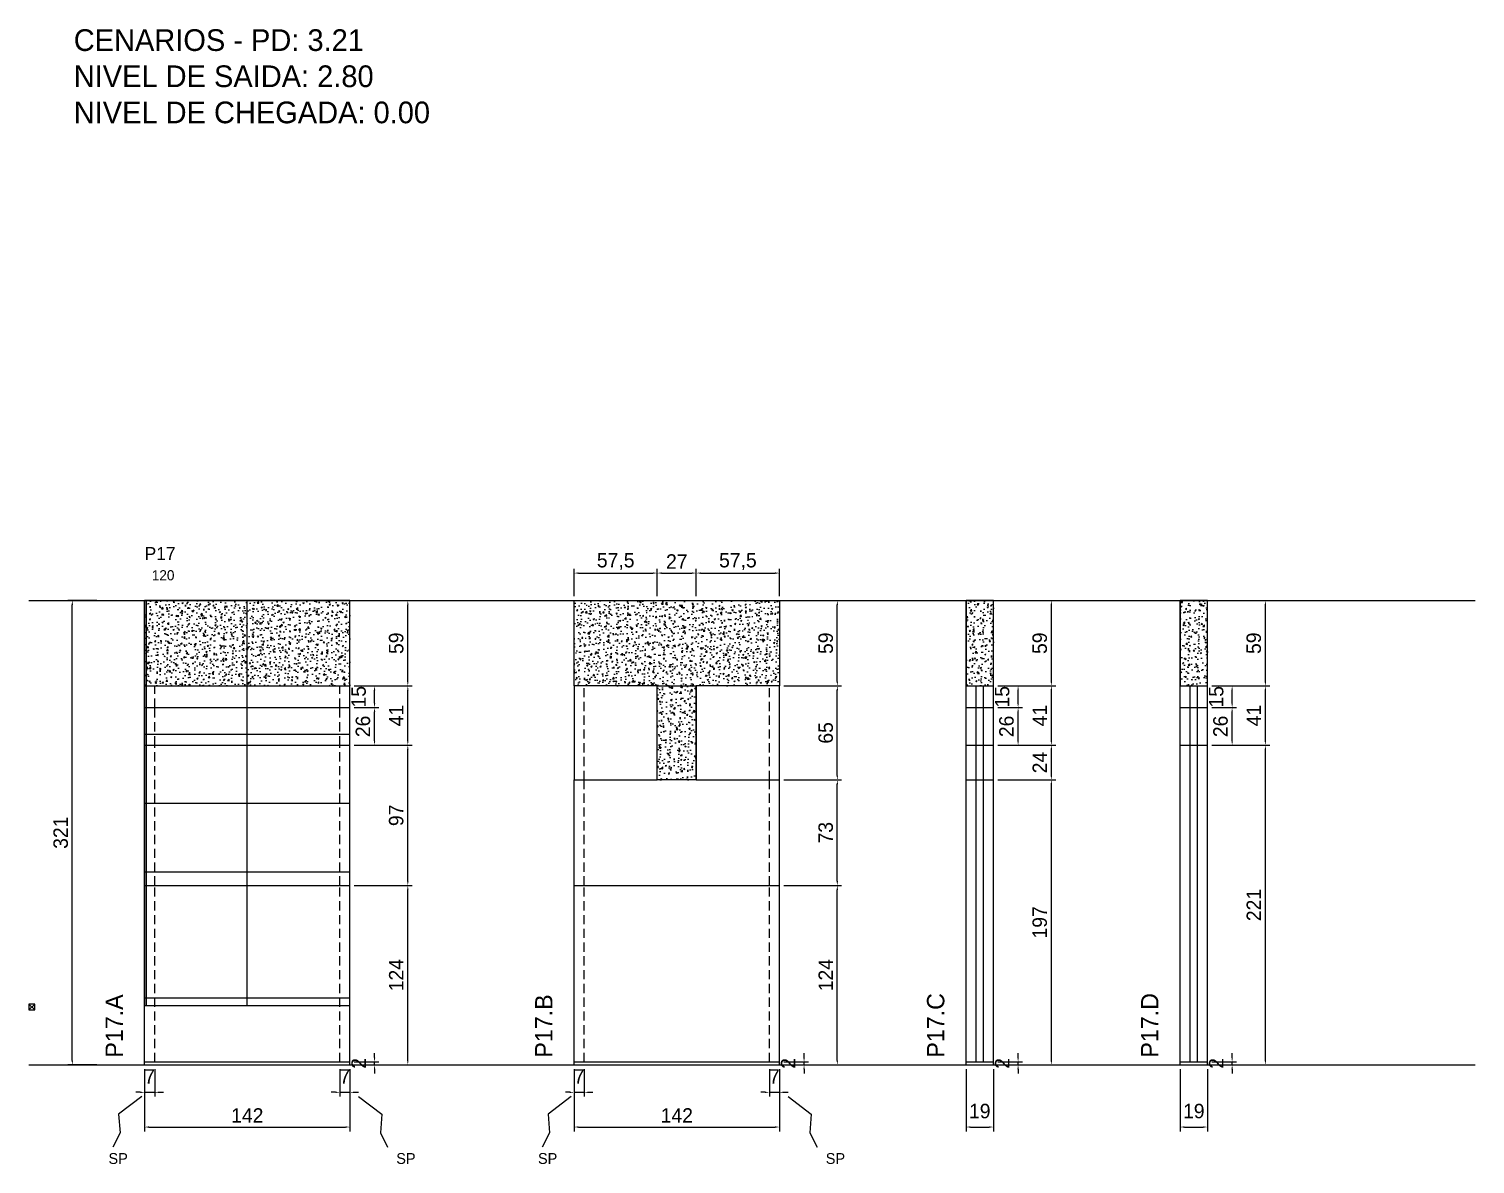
# Model space of a CAD drawing. Header units: centimetres. Extents: x -8500 to 4377, y -490 to 295.
# Drawn here: x -7000 to -6000, y -490 to 295 of the extents above; entities that cross this region are included whole.
import ezdxf

# ---------------------------------------------------------------- set-up
doc = ezdxf.new("R2010")
doc.units = ezdxf.units.CM
doc.linetypes.add('DASHED', pattern=[2, -2])
doc.linetypes.add('HIDDEN', pattern=[9.525, 6.35, -3.175])
for name, color, linetype in [('CHAPA', 140, 'Continuous'), ('COTA', 241, 'Continuous'), ('Madeira', 30, 'Continuous'), ('MEIO_PONT', 160, 'Continuous'), ('NOMENCLATURA', 7, 'Continuous'), ('Nível', 160, 'Continuous'), ('Painéis', 200, 'Continuous'), ('Perfil Metálico', 150, 'Continuous'), ('SARR_2.2x7', 40, 'Continuous'), ('SARRAFO DE PRESSAO', 200, 'Continuous'), ('Sarrafo de Pressão', 42, 'HIDDEN'), ('texto', 7, 'Continuous'), ('TEXTO_GERAL', 7, 'Continuous')]:
    doc.layers.add(name, color=color, linetype=linetype)
doc.dimstyles.new('PAINEL', dxfattribs={"dimtxt": 10, "dimasz": 3, "dimexe": 3, "dimexo": 3, "dimgap": 3, "dimtad": 1, "dimcen": 2.5, "dimclrd": 4, "dimclre": 4, "dimclrt": 240, "dimazin": 3, "dimtfac": 1, "dimtmove": 0, "dimatfit": 3})

# ---------------------------------------------------------------- blocks, each defined once
blk = doc.blocks.new('MULDURA')
at = {"layer": 'Paineis'}
for p, q in [((0, 0), (4, 4)), ((4, 0), (0, 4))]:
    blk.add_line(p, q, dxfattribs=at)
blk.add_lwpolyline([(0, 0), (4, 0), (4, 4), (0, 4)], close=True, dxfattribs=at)

msp = doc.modelspace()

# ---------------------------------------------------------------- hatches: boundary and pattern name
at = {"layer": 'COTA'}
h = msp.add_hatch(dxfattribs=at)
h.set_pattern_fill('AR-CONC', color=256, scale=0.05)
h.paths.add_polyline_path([(-6778, -159), (-6778, -100), (-6920, -100), (-6920, -159)])
h = msp.add_hatch(dxfattribs=at)
h.set_pattern_fill('AR-CONC', color=256, scale=0.05)
h.paths.add_polyline_path([(-6538.5, -224), (-6565.5, -224), (-6565.5, -159), (-6623, -159), (-6623, -100), (-6481, -100), (-6481, -159), (-6538.5, -159)])
h = msp.add_hatch(dxfattribs=at)
h.set_pattern_fill('AR-CONC', color=256, scale=0.05)
h.paths.add_polyline_path([(-6333, -159), (-6333, -100), (-6352, -100), (-6352, -159)])
h = msp.add_hatch(dxfattribs=at)
h.set_pattern_fill('AR-CONC', color=256, scale=0.05)
h.paths.add_polyline_path([(-6185, -159), (-6185, -100), (-6204, -100), (-6204, -159)])

# ---------------------------------------------------------------- linework, layer by layer
at = {"layer": 'CHAPA'}
msp.add_lwpolyline([(-6920, -380), (-6918.8, -380), (-6918.8, -100), (-6920, -100)], close=True, dxfattribs=at)
at = {"layer": 'COTA'}
for p, q in [((-6920, -159), (-6920, -100)), ((-6920, -100), (-6778, -100)), ((-6778, -159), (-6778, -100)), ((-6352, -159), (-6352, -100)), ((-6352, -100), (-6333, -100)), ((-6333, -159), (-6333, -100)), ((-6204, -159), (-6204, -100)), ((-6204, -100), (-6185, -100)), ((-6185, -159), (-6185, -100))]:
    msp.add_line(p, q, dxfattribs=at)
for points in [[(-6778, -159), (-6778, -100), (-6920, -100), (-6920, -159)], [(-6538.5, -224), (-6565.5, -224), (-6565.5, -159), (-6623, -159), (-6623, -100), (-6481, -100), (-6481, -159), (-6538.5, -159)], [(-6333, -159), (-6333, -100), (-6352, -100), (-6352, -159)], [(-6185, -159), (-6185, -100), (-6204, -100), (-6204, -159)]]:
    msp.add_lwpolyline(points, close=True, dxfattribs=at)
at = {"layer": 'COTA', "color": 4}
for points in [[(-6922, -443), (-6938, -455), (-6937, -468), (-6942, -478)], [(-6772, -443), (-6756, -455), (-6757, -468), (-6752, -478)], [(-6625, -443), (-6641, -455), (-6640, -468), (-6645, -478)], [(-6475, -443), (-6459, -455), (-6460, -468), (-6455, -478)]]:
    msp.add_lwpolyline(points, dxfattribs=at)
at = {"layer": 'Madeira'}
for points in [[(-6920, -192.4), (-6778, -192.4)], [(-6920, -287.6), (-6778, -287.6)]]:
    msp.add_lwpolyline(points, dxfattribs=at)
at = {"layer": 'MEIO_PONT'}
msp.add_lwpolyline([(-6920, -240), (-6778, -240)], dxfattribs=at)
at = {"layer": 'Nível', "linetype": 'DASHED'}
for points in [[(-7000, -100), (-6000, -100)], [(-7000, -421), (-6000, -421)]]:
    msp.add_lwpolyline(points, dxfattribs=at)
at = {"layer": 'Painéis'}
for p, q in [((-6920, -159), (-6778, -159)), ((-6920, -421), (-6920, -159)), ((-6778, -421), (-6778, -159)), ((-6565.5, -159), (-6538.5, -159)), ((-6565.5, -224), (-6565.5, -159)), ((-6538.5, -224), (-6538.5, -159)), ((-6352, -159), (-6333, -159)), ((-6352, -421), (-6352, -159)), ((-6333, -421), (-6333, -159)), ((-6204, -159), (-6185, -159)), ((-6204, -421), (-6204, -159)), ((-6185, -421), (-6185, -159)), ((-6920, -174), (-6778, -174)), ((-6352, -174), (-6333, -174)), ((-6204, -174), (-6185, -174)), ((-6920, -200), (-6778, -200)), ((-6352, -200), (-6333, -200)), ((-6204, -200), (-6185, -200)), ((-6623, -224), (-6565.5, -224)), ((-6623, -421), (-6623, -224)), ((-6538.5, -224), (-6481, -224)), ((-6481, -421), (-6481, -224)), ((-6352, -224), (-6333, -224)), ((-6920, -297), (-6778, -297)), ((-6623, -297), (-6481, -297)), ((-6920, -419), (-6778, -419)), ((-6623, -419), (-6481, -419)), ((-6352, -419), (-6333, -419)), ((-6204, -419), (-6185, -419))]:
    msp.add_line(p, q, dxfattribs=at)
for points in [[(-6920, -380), (-6778, -380), (-6778, -100), (-6920, -100)], [(-6623, -224), (-6565.5, -224), (-6565.5, -159), (-6623, -159)], [(-6538.5, -224), (-6481, -224), (-6481, -159), (-6538.5, -159)]]:
    msp.add_lwpolyline(points, close=True, dxfattribs=at)
at = {"layer": 'Perfil Metálico'}
msp.add_line((-6849, -380), (-6849, -100), dxfattribs=at)
at = {"layer": 'SARR_2.2x7'}
for points in [[(-6345, -174), (-6345, -159)], [(-6340, -174), (-6340, -159)], [(-6197, -174), (-6197, -159)], [(-6192, -174), (-6192, -159)], [(-6345, -200), (-6345, -174)], [(-6340, -200), (-6340, -174)], [(-6197, -200), (-6197, -174)], [(-6192, -200), (-6192, -174)], [(-6345, -224), (-6345, -200)], [(-6340, -224), (-6340, -200)], [(-6197, -419), (-6197, -200)], [(-6192, -419), (-6192, -200)], [(-6345, -419), (-6345, -224)], [(-6340, -419), (-6340, -224)]]:
    msp.add_lwpolyline(points, dxfattribs=at)
at = {"layer": 'SARRAFO DE PRESSAO'}
msp.add_lwpolyline([(-6920, -380), (-6778, -380), (-6778, -375), (-6920, -375)], close=True, dxfattribs=at)
at = {"layer": 'Sarrafo de Pressão', "linetype": 'HIDDEN'}
for points in [[(-6913, -174), (-6913, -159)], [(-6785, -174), (-6785, -159)], [(-6616, -224), (-6616, -159)], [(-6488, -224), (-6488, -159)], [(-6913, -200), (-6913, -174)], [(-6785, -200), (-6785, -174)], [(-6913, -297), (-6913, -200)], [(-6785, -297), (-6785, -200)], [(-6616, -297), (-6616, -224)], [(-6488, -297), (-6488, -224)], [(-6913, -419), (-6913, -297)], [(-6785, -419), (-6785, -297)], [(-6616, -419), (-6616, -297)], [(-6488, -419), (-6488, -297)]]:
    msp.add_lwpolyline(points, dxfattribs=at)

# ---------------------------------------------------------------- block references
at = {"layer": 'COTA'}
msp.add_blockref('MULDURA', (-7000, -383), dxfattribs=at)

# ---------------------------------------------------------------- texts
at = {"layer": 'NOMENCLATURA'}
for s, p in [('CENARIOS - PD: 3.21', (-6969, 280)), ('NIVEL DE SAIDA: 2.80', (-6969, 255)), ('NIVEL DE CHEGADA: 0.00', (-6969, 230))]:
    msp.add_text(s, height=15, dxfattribs=at).set_placement(p)
for s, p in [('P17.A', (-6935, -416)), ('P17.B', (-6638, -416)), ('P17.C', (-6367, -416)), ('P17.D', (-6219, -416))]:
    msp.add_text(s, height=12, rotation=90, dxfattribs=at).set_placement(p)
at = {"layer": 'texto'}
msp.add_text('120', height=7, dxfattribs=at).set_placement((-6915, -86))
at = {"layer": 'texto', "color": 4, "char_height": 7.5, "attachment_point": 1}
for insert in [(-6945, -482), (-6746, -482), (-6648, -482), (-6449, -482)]:
    msp.add_mtext('SP', dxfattribs=dict(at, insert=insert))
at = {"layer": 'TEXTO_GERAL'}
msp.add_text('P17', height=9, dxfattribs=at).set_placement((-6920, -72))

# ---------------------------------------------------------------- dimensions: what is measured, and where the dimension line sits
at = {"layer": 'COTA', "color": 4}
for base, p1, p2 in [((-6623, -81), (-6623, -100), (-6565.5, -100)), ((-6565.5, -81), (-6565.5, -100), (-6538.5, -100)), ((-6538.5, -81), (-6538.5, -100), (-6481, -100)), ((-6920, -440), (-6920, -421), (-6913, -421)), ((-6920, -464), (-6920, -421), (-6778, -421)), ((-6785, -440), (-6785, -421), (-6778, -421)), ((-6623, -440), (-6623, -421), (-6616, -421)), ((-6623, -464), (-6623, -421), (-6481, -421)), ((-6488, -440), (-6488, -421), (-6481, -421)), ((-6352, -464), (-6352, -421), (-6333, -421)), ((-6204, -464), (-6204, -421), (-6185, -421))]:
    msp.add_linear_dim(base=base, p1=p1, p2=p2, dimstyle='PAINEL', dxfattribs=at).render()
at = {"layer": 'COTA'}
msp.add_linear_dim(base=(-6970, -421), p1=(-6950, -421), p2=(-6950, -100), angle=90, dimstyle='PAINEL', dxfattribs=at).render()
at = {"layer": 'COTA', "color": 4}
for base, p1, p2 in [((-6738, -159), (-6778, -159), (-6778, -100)), ((-6441, -159), (-6481, -159), (-6481, -100)), ((-6293, -159), (-6333, -159), (-6333, -100)), ((-6145, -159), (-6185, -159), (-6185, -100)), ((-6761, -174), (-6778, -174), (-6778, -159)), ((-6738, -200), (-6778, -200), (-6778, -159)), ((-6441, -224), (-6481, -224), (-6481, -159)), ((-6316, -174), (-6333, -174), (-6333, -159)), ((-6293, -200), (-6333, -200), (-6333, -159)), ((-6168, -174), (-6185, -174), (-6185, -159)), ((-6145, -200), (-6185, -200), (-6185, -159)), ((-6761, -200), (-6778, -200), (-6778, -174)), ((-6316, -200), (-6333, -200), (-6333, -174)), ((-6168, -200), (-6185, -200), (-6185, -174)), ((-6738, -297), (-6778, -297), (-6778, -200)), ((-6293, -224), (-6333, -224), (-6333, -200)), ((-6145, -421), (-6185, -421), (-6185, -200)), ((-6441, -297), (-6481, -297), (-6481, -224)), ((-6293, -421), (-6333, -421), (-6333, -224)), ((-6738, -421), (-6778, -421), (-6778, -297)), ((-6441, -421), (-6481, -421), (-6481, -297)), ((-6761, -421), (-6778, -421), (-6778, -419)), ((-6464, -421), (-6481, -421), (-6481, -419)), ((-6316, -421), (-6333, -421), (-6333, -419)), ((-6168, -421), (-6185, -421), (-6185, -419))]:
    msp.add_linear_dim(base=base, p1=p1, p2=p2, angle=90, dimstyle='PAINEL', dxfattribs=at).render()

doc.saveas('drawing.dxf')
